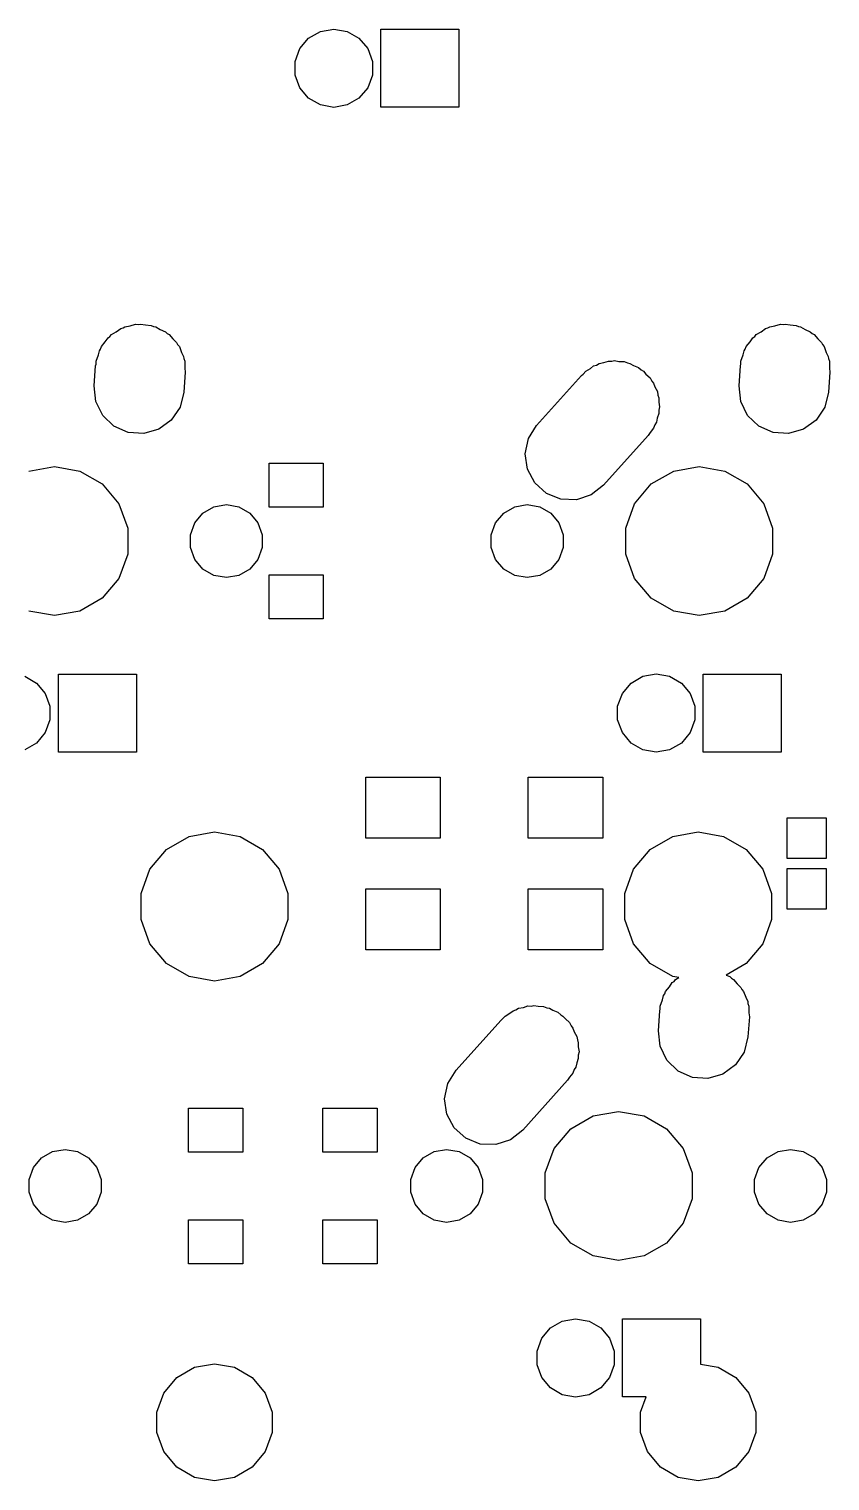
# Model space of a CAD drawing. Extents: x 50 to 349, y -142 to -48.
# Drawn here: x 194.51 to 218.18, y -142.07 to -99.17 of the extents above; entities that cross this region are included whole.
import ezdxf

# ---------------------------------------------------------------- set-up
doc = ezdxf.new("R2010")
doc.units = 0
doc.header["$MEASUREMENT"] = 0
doc.layers.add('BLACK', color=7, linetype='CONTINUOUS')

msp = doc.modelspace()

# ---------------------------------------------------------------- linework, layer by layer
at = {"layer": 'Black'}
for p, q in [((202.516, -99.7515), (202.774, -99.4438)), ((202.774, -99.4438), (203.122, -99.2429)), ((203.122, -99.2429), (203.517, -99.1731)), ((203.517, -99.1731), (203.913, -99.2429)), ((203.913, -99.2429), (204.261, -99.4438)), ((204.261, -99.4438), (204.519, -99.7515)), ((204.905, -101.483), (204.905, -99.1775)), ((204.905, -99.1775), (207.21, -99.1775)), ((207.21, -99.1775), (207.21, -101.483)), ((202.378, -100.129), (202.516, -99.7515)), ((204.519, -99.7515), (204.657, -100.129)), ((202.378, -100.531), (202.378, -100.129)), ((204.657, -100.129), (204.657, -100.531)), ((202.516, -100.908), (202.378, -100.531)), ((204.657, -100.531), (204.519, -100.908)), ((202.774, -101.216), (202.516, -100.908)), ((203.122, -101.417), (202.774, -101.216)), ((204.261, -101.216), (203.913, -101.417)), ((204.519, -100.908), (204.261, -101.216)), ((203.517, -101.487), (203.122, -101.417)), ((203.913, -101.417), (203.517, -101.487)), ((207.21, -101.483), (204.905, -101.483)), ((197.09, -108.119), (197.221, -108.023)), ((197.221, -108.023), (197.289, -108.004)), ((197.289, -108.004), (197.348, -107.97)), ((197.348, -107.97), (197.499, -107.943)), ((197.499, -107.943), (197.663, -107.896)), ((197.663, -107.896), (197.738, -107.901)), ((197.738, -107.901), (197.802, -107.89)), ((197.802, -107.89), (197.951, -107.916)), ((197.951, -107.916), (198.122, -107.928)), ((198.122, -107.928), (198.191, -107.958)), ((198.191, -107.958), (198.257, -107.97)), ((198.257, -107.97), (198.391, -108.047)), ((198.391, -108.047), (198.543, -108.115)), ((216.14, -108.119), (216.271, -108.023)), ((216.271, -108.023), (216.339, -108.004)), ((216.339, -108.004), (216.398, -107.97)), ((216.398, -107.97), (216.549, -107.943)), ((216.549, -107.943), (216.713, -107.896)), ((216.713, -107.896), (216.788, -107.901)), ((216.788, -107.901), (216.852, -107.89)), ((216.852, -107.89), (217.001, -107.916)), ((217.001, -107.916), (217.172, -107.928)), ((217.172, -107.928), (217.241, -107.958)), ((217.241, -107.958), (217.307, -107.97)), ((217.307, -107.97), (217.441, -108.047)), ((217.441, -108.047), (217.593, -108.115)), ((196.651, -108.555), (196.766, -108.417)), ((196.766, -108.417), (196.849, -108.294)), ((196.849, -108.294), (196.901, -108.256)), ((196.901, -108.256), (196.948, -108.201)), ((196.948, -108.201), (197.09, -108.119)), ((198.543, -108.115), (198.595, -108.165)), ((198.595, -108.165), (198.657, -108.201)), ((198.657, -108.201), (198.763, -108.327)), ((198.763, -108.327), (198.874, -108.434)), ((198.874, -108.434), (198.904, -108.495)), ((198.904, -108.495), (198.954, -108.555)), ((215.701, -108.555), (215.816, -108.417)), ((215.816, -108.417), (215.899, -108.294)), ((215.899, -108.294), (215.951, -108.256)), ((215.951, -108.256), (215.998, -108.201)), ((215.998, -108.201), (216.14, -108.119)), ((217.593, -108.115), (217.645, -108.165)), ((217.645, -108.165), (217.707, -108.201)), ((217.707, -108.201), (217.813, -108.327)), ((217.813, -108.327), (217.924, -108.434)), ((217.924, -108.434), (217.954, -108.495)), ((217.954, -108.495), (218.004, -108.555)), ((196.493, -108.989), (196.561, -108.802)), ((196.561, -108.802), (196.592, -108.676)), ((196.592, -108.676), (196.624, -108.629)), ((196.624, -108.629), (196.651, -108.555)), ((198.954, -108.555), (199.016, -108.724)), ((199.016, -108.724), (199.076, -108.847)), ((199.076, -108.847), (199.083, -108.907)), ((199.083, -108.907), (199.112, -108.989)), ((215.543, -108.989), (215.611, -108.802)), ((215.611, -108.802), (215.642, -108.676)), ((215.642, -108.676), (215.674, -108.629)), ((215.674, -108.629), (215.701, -108.555)), ((218.004, -108.555), (218.066, -108.724)), ((218.066, -108.724), (218.126, -108.847)), ((218.126, -108.847), (218.133, -108.907)), ((218.133, -108.907), (218.162, -108.989)), ((196.44, -109.715), (196.481, -109.123)), ((196.481, -109.123), (196.493, -109.076)), ((196.493, -109.076), (196.493, -108.989)), ((199.125, -109.305), (199.084, -109.897)), ((199.112, -108.989), (199.112, -109.188)), ((199.112, -109.188), (199.125, -109.305)), ((210.832, -109.409), (210.886, -109.366)), ((210.886, -109.366), (210.958, -109.281)), ((210.958, -109.281), (211.098, -109.2)), ((211.098, -109.2), (211.194, -109.125)), ((211.194, -109.125), (211.273, -109.099)), ((211.273, -109.099), (211.358, -109.05)), ((211.358, -109.05), (211.498, -109.025)), ((211.498, -109.025), (211.632, -108.982)), ((211.632, -108.982), (211.728, -108.985)), ((211.728, -108.985), (211.812, -108.97)), ((211.812, -108.97), (211.936, -108.992)), ((211.936, -108.992), (212.092, -108.997)), ((212.092, -108.997), (212.19, -109.037)), ((212.19, -109.037), (212.267, -109.05)), ((212.267, -109.05), (212.367, -109.108)), ((212.367, -109.108), (212.519, -109.169)), ((212.519, -109.169), (212.602, -109.243)), ((212.602, -109.243), (212.667, -109.281)), ((212.667, -109.281), (212.739, -109.366)), ((212.739, -109.366), (212.861, -109.476)), ((215.49, -109.715), (215.531, -109.123)), ((215.531, -109.123), (215.543, -109.076)), ((215.543, -109.076), (215.543, -108.989)), ((218.175, -109.305), (218.134, -109.897)), ((218.162, -108.989), (218.162, -109.188)), ((218.162, -109.188), (218.175, -109.305)), ((196.489, -110.173), (196.44, -109.715)), ((209.51, -110.882), (210.832, -109.409)), ((212.861, -109.476), (212.914, -109.575)), ((212.914, -109.575), (212.964, -109.635)), ((212.964, -109.635), (213.004, -109.743)), ((213.004, -109.743), (213.078, -109.882)), ((215.539, -110.173), (215.49, -109.715)), ((196.691, -110.586), (196.489, -110.173)), ((199.084, -109.897), (198.973, -110.344)), ((213.078, -109.882), (213.093, -109.988)), ((213.093, -109.988), (213.122, -110.069)), ((213.122, -110.069), (213.122, -110.195)), ((213.122, -110.195), (213.143, -110.337)), ((215.741, -110.586), (215.539, -110.173)), ((218.134, -109.897), (218.023, -110.344)), ((197.022, -110.905), (196.691, -110.586)), ((198.973, -110.344), (198.716, -110.726)), ((213.122, -110.531), (213.074, -110.665)), ((213.143, -110.337), (213.122, -110.434)), ((213.122, -110.434), (213.122, -110.531)), ((216.072, -110.905), (215.741, -110.586)), ((218.023, -110.344), (217.766, -110.726)), ((197.443, -111.092), (197.022, -110.905)), ((197.902, -111.124), (197.443, -111.092)), ((198.344, -110.997), (197.902, -111.124)), ((198.716, -110.726), (198.344, -110.997)), ((209.267, -111.272), (209.51, -110.882)), ((212.86, -111.09), (212.805, -111.178)), ((212.964, -110.965), (212.86, -111.09)), ((213.002, -110.861), (212.964, -110.965)), ((213.048, -110.788), (213.002, -110.861)), ((213.074, -110.665), (213.048, -110.788)), ((216.493, -111.092), (216.072, -110.905)), ((216.952, -111.124), (216.493, -111.092)), ((217.394, -110.997), (216.952, -111.124)), ((217.766, -110.726), (217.394, -110.997)), ((209.172, -111.723), (209.267, -111.272)), ((212.805, -111.178), (211.483, -112.651)), ((209.237, -112.178), (209.172, -111.723)), ((194.509, -112.231), (195.262, -112.098)), ((195.262, -112.098), (196.016, -112.231)), ((196.016, -112.231), (196.678, -112.613)), ((201.606, -113.3), (201.606, -112)), ((201.606, -112), (203.206, -112)), ((203.206, -112), (203.206, -113.3)), ((209.454, -112.584), (209.237, -112.178)), ((212.897, -112.613), (213.559, -112.231)), ((213.559, -112.231), (214.312, -112.098)), ((214.312, -112.098), (215.066, -112.231)), ((215.066, -112.231), (215.728, -112.613)), ((196.678, -112.613), (197.17, -113.199)), ((209.796, -112.891), (209.454, -112.584)), ((211.483, -112.651), (211.121, -112.935)), ((212.405, -113.199), (212.897, -112.613)), ((215.728, -112.613), (216.22, -113.199)), ((197.17, -113.199), (197.431, -113.918)), ((199.973, -113.286), (200.343, -113.221)), ((200.343, -113.221), (200.712, -113.286)), ((208.863, -113.286), (209.232, -113.221)), ((209.232, -113.221), (209.602, -113.286)), ((210.223, -113.063), (209.796, -112.891)), ((210.683, -113.078), (210.223, -113.063)), ((211.121, -112.935), (210.683, -113.078)), ((212.144, -113.918), (212.405, -113.199)), ((216.22, -113.199), (216.481, -113.918)), ((199.408, -113.76), (199.649, -113.473)), ((199.649, -113.473), (199.973, -113.286)), ((200.712, -113.286), (201.036, -113.473)), ((201.036, -113.473), (201.277, -113.76)), ((203.206, -113.3), (201.606, -113.3)), ((208.298, -113.76), (208.539, -113.473)), ((208.539, -113.473), (208.863, -113.286)), ((209.602, -113.286), (209.926, -113.473)), ((209.926, -113.473), (210.167, -113.76)), ((197.431, -113.918), (197.431, -114.682)), ((199.28, -114.113), (199.408, -113.76)), ((201.277, -113.76), (201.405, -114.113)), ((208.17, -114.113), (208.298, -113.76)), ((210.167, -113.76), (210.295, -114.113)), ((212.144, -114.682), (212.144, -113.918)), ((216.481, -113.918), (216.481, -114.682)), ((199.28, -114.487), (199.28, -114.113)), ((199.408, -114.84), (199.28, -114.487)), ((201.405, -114.487), (201.277, -114.84)), ((201.405, -114.113), (201.405, -114.487)), ((208.17, -114.487), (208.17, -114.113)), ((208.298, -114.84), (208.17, -114.487)), ((210.295, -114.487), (210.167, -114.84)), ((210.295, -114.113), (210.295, -114.487)), ((197.431, -114.682), (197.17, -115.401)), ((199.649, -115.127), (199.408, -114.84)), ((201.277, -114.84), (201.036, -115.127)), ((208.539, -115.127), (208.298, -114.84)), ((210.167, -114.84), (209.926, -115.127)), ((212.405, -115.401), (212.144, -114.682)), ((216.481, -114.682), (216.22, -115.401)), ((199.973, -115.314), (199.649, -115.127)), ((200.343, -115.379), (199.973, -115.314)), ((200.712, -115.314), (200.343, -115.379)), ((201.036, -115.127), (200.712, -115.314)), ((201.606, -116.6), (201.606, -115.3)), ((201.606, -115.3), (203.206, -115.3)), ((203.206, -115.3), (203.206, -116.6)), ((208.863, -115.314), (208.539, -115.127)), ((209.232, -115.379), (208.863, -115.314)), ((209.602, -115.314), (209.232, -115.379)), ((209.926, -115.127), (209.602, -115.314)), ((197.17, -115.401), (196.678, -115.987)), ((212.897, -115.987), (212.405, -115.401)), ((216.22, -115.401), (215.728, -115.987)), ((196.678, -115.987), (196.016, -116.369)), ((213.559, -116.369), (212.897, -115.987)), ((215.728, -115.987), (215.066, -116.369)), ((195.262, -116.502), (194.509, -116.369)), ((196.016, -116.369), (195.262, -116.502)), ((203.206, -116.6), (201.606, -116.6)), ((214.312, -116.502), (213.559, -116.369)), ((215.066, -116.369), (214.312, -116.502)), ((194.388, -118.293), (194.736, -118.494)), ((195.38, -120.532), (195.38, -118.227)), ((195.38, -118.227), (197.685, -118.227)), ((197.685, -118.227), (197.685, -120.532)), ((212.299, -118.494), (212.647, -118.293)), ((212.647, -118.293), (213.042, -118.223)), ((213.042, -118.223), (213.438, -118.293)), ((213.438, -118.293), (213.786, -118.494)), ((214.43, -120.532), (214.43, -118.227)), ((214.43, -118.227), (216.735, -118.227)), ((216.735, -118.227), (216.735, -120.532)), ((194.736, -118.494), (194.994, -118.802)), ((194.994, -118.802), (195.132, -119.179)), ((211.903, -119.179), (212.041, -118.802)), ((212.041, -118.802), (212.299, -118.494)), ((213.786, -118.494), (214.044, -118.802)), ((214.044, -118.802), (214.182, -119.179)), ((195.132, -119.179), (195.132, -119.581)), ((211.903, -119.581), (211.903, -119.179)), ((214.182, -119.179), (214.182, -119.581)), ((195.132, -119.581), (194.994, -119.958)), ((212.041, -119.958), (211.903, -119.581)), ((214.182, -119.581), (214.044, -119.958)), ((194.994, -119.958), (194.736, -120.266)), ((212.299, -120.266), (212.041, -119.958)), ((214.044, -119.958), (213.786, -120.266)), ((194.736, -120.266), (194.388, -120.467)), ((212.647, -120.467), (212.299, -120.266)), ((213.042, -120.537), (212.647, -120.467)), ((213.438, -120.467), (213.042, -120.537)), ((213.786, -120.266), (213.438, -120.467)), ((197.685, -120.532), (195.38, -120.532)), ((216.735, -120.532), (214.43, -120.532)), ((204.462, -123.075), (204.462, -121.275)), ((204.462, -121.275), (206.662, -121.275)), ((206.662, -121.275), (206.662, -123.075)), ((209.262, -123.075), (209.262, -121.275)), ((209.262, -121.275), (211.462, -121.275)), ((211.462, -121.275), (211.462, -123.075)), ((216.912, -123.675), (216.912, -122.475)), ((216.912, -122.475), (218.062, -122.475)), ((218.062, -122.475), (218.062, -123.675)), ((198.578, -123.408), (199.24, -123.026)), ((199.24, -123.026), (199.993, -122.893)), ((199.993, -122.893), (200.746, -123.026)), ((200.746, -123.026), (201.409, -123.408)), ((206.662, -123.075), (204.462, -123.075)), ((211.462, -123.075), (209.262, -123.075)), ((212.865, -123.408), (213.528, -123.026)), ((213.528, -123.026), (214.281, -122.893)), ((214.281, -122.893), (215.034, -123.026)), ((215.034, -123.026), (215.696, -123.408)), ((198.086, -123.994), (198.578, -123.408)), ((201.409, -123.408), (201.9, -123.994)), ((212.374, -123.994), (212.865, -123.408)), ((215.696, -123.408), (216.188, -123.994)), ((218.062, -123.675), (216.912, -123.675)), ((197.824, -124.713), (198.086, -123.994)), ((201.9, -123.994), (202.162, -124.713)), ((212.112, -124.713), (212.374, -123.994)), ((216.188, -123.994), (216.45, -124.713)), ((216.912, -125.175), (216.912, -123.975)), ((216.912, -123.975), (218.062, -123.975)), ((218.062, -123.975), (218.062, -125.175)), ((197.824, -125.477), (197.824, -124.713)), ((202.162, -124.713), (202.162, -125.477)), ((204.462, -126.375), (204.462, -124.575)), ((204.462, -124.575), (206.662, -124.575)), ((206.662, -124.575), (206.662, -126.375)), ((209.262, -126.375), (209.262, -124.575)), ((209.262, -124.575), (211.462, -124.575)), ((211.462, -124.575), (211.462, -126.375)), ((212.112, -125.477), (212.112, -124.713)), ((216.45, -124.713), (216.45, -125.477)), ((218.062, -125.175), (216.912, -125.175)), ((198.086, -126.196), (197.824, -125.477)), ((202.162, -125.477), (201.9, -126.196)), ((212.374, -126.196), (212.112, -125.477)), ((216.45, -125.477), (216.188, -126.196)), ((198.578, -126.782), (198.086, -126.196)), ((201.9, -126.196), (201.409, -126.782)), ((206.662, -126.375), (204.462, -126.375)), ((211.462, -126.375), (209.262, -126.375)), ((212.865, -126.782), (212.374, -126.196)), ((216.188, -126.196), (215.696, -126.782)), ((199.24, -127.164), (198.578, -126.782)), ((201.409, -126.782), (200.746, -127.164)), ((213.528, -127.164), (212.865, -126.782)), ((215.696, -126.782), (215.111, -127.12)), ((199.993, -127.297), (199.24, -127.164)), ((200.746, -127.164), (199.993, -127.297)), ((213.435, -127.467), (213.518, -127.344)), ((213.518, -127.344), (213.57, -127.306)), ((213.71, -127.197), (213.528, -127.164)), ((213.57, -127.306), (213.616, -127.251)), ((213.616, -127.251), (213.71, -127.197)), ((215.111, -127.12), (215.212, -127.165)), ((215.212, -127.165), (215.264, -127.215)), ((215.264, -127.215), (215.326, -127.251)), ((215.326, -127.251), (215.432, -127.377)), ((215.432, -127.377), (215.543, -127.484)), ((213.229, -127.852), (213.261, -127.726)), ((213.261, -127.726), (213.292, -127.679)), ((213.292, -127.679), (213.319, -127.605)), ((213.319, -127.605), (213.435, -127.467)), ((215.543, -127.484), (215.573, -127.545)), ((215.573, -127.545), (215.623, -127.605)), ((215.623, -127.605), (215.685, -127.774)), ((215.685, -127.774), (215.745, -127.897)), ((208.717, -128.25), (208.813, -128.175)), ((208.813, -128.175), (208.892, -128.149)), ((208.892, -128.149), (208.976, -128.1)), ((208.976, -128.1), (209.117, -128.075)), ((209.117, -128.075), (209.25, -128.032)), ((209.25, -128.032), (209.347, -128.035)), ((209.347, -128.035), (209.431, -128.02)), ((209.431, -128.02), (209.555, -128.042)), ((209.555, -128.042), (209.71, -128.047)), ((209.71, -128.047), (209.809, -128.087)), ((209.809, -128.087), (209.886, -128.1)), ((209.886, -128.1), (209.986, -128.158)), ((209.986, -128.158), (210.137, -128.219)), ((210.137, -128.219), (210.22, -128.293)), ((213.109, -128.765), (213.15, -128.173)), ((213.15, -128.173), (213.161, -128.126)), ((213.161, -128.039), (213.229, -127.852)), ((213.161, -128.126), (213.161, -128.039)), ((215.745, -127.897), (215.751, -127.957)), ((215.751, -127.957), (215.781, -128.039)), ((215.781, -128.039), (215.781, -128.238)), ((215.781, -128.238), (215.794, -128.355)), ((207.129, -129.932), (208.451, -128.459)), ((208.451, -128.459), (208.505, -128.416)), ((208.505, -128.416), (208.576, -128.331)), ((208.576, -128.331), (208.717, -128.25)), ((210.22, -128.293), (210.286, -128.331)), ((210.286, -128.331), (210.358, -128.416)), ((210.358, -128.416), (210.48, -128.526)), ((210.48, -128.526), (210.533, -128.625)), ((210.533, -128.625), (210.583, -128.685)), ((215.794, -128.355), (215.753, -128.947)), ((210.583, -128.685), (210.622, -128.793)), ((210.622, -128.793), (210.697, -128.932)), ((210.697, -128.932), (210.712, -129.038)), ((210.712, -129.038), (210.741, -129.119)), ((213.158, -129.223), (213.109, -128.765)), ((215.753, -128.947), (215.642, -129.394)), ((210.741, -129.119), (210.741, -129.245)), ((210.741, -129.245), (210.761, -129.387)), ((210.761, -129.387), (210.741, -129.484)), ((210.741, -129.484), (210.741, -129.581)), ((213.36, -129.636), (213.158, -129.223)), ((215.642, -129.394), (215.385, -129.776)), ((206.886, -130.322), (207.129, -129.932)), ((210.621, -129.911), (210.583, -130.015)), ((210.667, -129.838), (210.621, -129.911)), ((210.692, -129.715), (210.667, -129.838)), ((210.741, -129.581), (210.692, -129.715)), ((213.691, -129.955), (213.36, -129.636)), ((214.112, -130.142), (213.691, -129.955)), ((215.385, -129.776), (215.013, -130.047)), ((206.791, -130.773), (206.886, -130.322)), ((210.423, -130.228), (209.102, -131.701)), ((210.479, -130.14), (210.423, -130.228)), ((210.583, -130.015), (210.479, -130.14)), ((214.571, -130.174), (214.112, -130.142)), ((215.013, -130.047), (214.571, -130.174)), ((206.856, -131.228), (206.791, -130.773)), ((199.225, -132.35), (199.225, -131.05)), ((199.225, -131.05), (200.825, -131.05)), ((200.825, -131.05), (200.825, -132.35)), ((203.194, -132.35), (203.194, -131.05)), ((203.194, -131.05), (204.794, -131.05)), ((204.794, -131.05), (204.794, -132.35)), ((207.073, -131.634), (206.856, -131.228)), ((211.178, -131.281), (211.931, -131.148)), ((211.931, -131.148), (212.684, -131.281)), ((207.415, -131.941), (207.073, -131.634)), ((210.024, -132.249), (210.516, -131.663)), ((210.516, -131.663), (211.178, -131.281)), ((212.684, -131.281), (213.347, -131.663)), ((213.347, -131.663), (213.838, -132.249)), ((207.842, -132.113), (207.415, -131.941)), ((208.739, -131.985), (208.302, -132.128)), ((209.102, -131.701), (208.739, -131.985)), ((194.645, -132.81), (194.886, -132.523)), ((194.886, -132.523), (195.211, -132.336)), ((195.211, -132.336), (195.58, -132.271)), ((195.58, -132.271), (195.949, -132.336)), ((195.949, -132.336), (196.274, -132.523)), ((196.274, -132.523), (196.515, -132.81)), ((200.825, -132.35), (199.225, -132.35)), ((204.794, -132.35), (203.194, -132.35)), ((205.917, -132.81), (206.158, -132.523)), ((206.158, -132.523), (206.482, -132.336)), ((206.482, -132.336), (206.851, -132.271)), ((206.851, -132.271), (207.22, -132.336)), ((207.22, -132.336), (207.545, -132.523)), ((207.545, -132.523), (207.786, -132.81)), ((208.302, -132.128), (207.842, -132.113)), ((209.762, -132.968), (210.024, -132.249)), ((213.838, -132.249), (214.1, -132.968)), ((216.077, -132.81), (216.318, -132.523)), ((216.318, -132.523), (216.642, -132.336)), ((216.642, -132.336), (217.011, -132.271)), ((217.011, -132.271), (217.38, -132.336)), ((217.38, -132.336), (217.705, -132.523)), ((217.705, -132.523), (217.946, -132.81)), ((194.517, -133.163), (194.645, -132.81)), ((196.515, -132.81), (196.643, -133.163)), ((205.789, -133.163), (205.917, -132.81)), ((207.786, -132.81), (207.914, -133.163)), ((215.949, -133.163), (216.077, -132.81)), ((217.946, -132.81), (218.074, -133.163)), ((194.517, -133.537), (194.517, -133.163)), ((196.643, -133.163), (196.643, -133.537)), ((205.789, -133.537), (205.789, -133.163)), ((207.914, -133.163), (207.914, -133.537)), ((209.762, -133.732), (209.762, -132.968)), ((214.1, -132.968), (214.1, -133.732)), ((215.949, -133.537), (215.949, -133.163)), ((218.074, -133.163), (218.074, -133.537)), ((194.645, -133.89), (194.517, -133.537)), ((196.643, -133.537), (196.515, -133.89)), ((205.917, -133.89), (205.789, -133.537)), ((207.914, -133.537), (207.786, -133.89)), ((210.024, -134.451), (209.762, -133.732)), ((214.1, -133.732), (213.838, -134.451)), ((216.077, -133.89), (215.949, -133.537)), ((218.074, -133.537), (217.946, -133.89)), ((194.886, -134.177), (194.645, -133.89)), ((195.211, -134.364), (194.886, -134.177)), ((196.274, -134.177), (195.949, -134.364)), ((196.515, -133.89), (196.274, -134.177)), ((206.158, -134.177), (205.917, -133.89)), ((206.482, -134.364), (206.158, -134.177)), ((207.545, -134.177), (207.22, -134.364)), ((207.786, -133.89), (207.545, -134.177)), ((216.318, -134.177), (216.077, -133.89)), ((216.642, -134.364), (216.318, -134.177)), ((217.705, -134.177), (217.38, -134.364)), ((217.946, -133.89), (217.705, -134.177)), ((195.58, -134.429), (195.211, -134.364)), ((195.949, -134.364), (195.58, -134.429)), ((199.225, -135.65), (199.225, -134.35)), ((199.225, -134.35), (200.825, -134.35)), ((200.825, -134.35), (200.825, -135.65)), ((203.194, -135.65), (203.194, -134.35)), ((203.194, -134.35), (204.794, -134.35)), ((204.794, -134.35), (204.794, -135.65)), ((206.851, -134.429), (206.482, -134.364)), ((207.22, -134.364), (206.851, -134.429)), ((210.516, -135.037), (210.024, -134.451)), ((213.838, -134.451), (213.347, -135.037)), ((217.011, -134.429), (216.642, -134.364)), ((217.38, -134.364), (217.011, -134.429)), ((211.178, -135.419), (210.516, -135.037)), ((213.347, -135.037), (212.684, -135.419)), ((211.931, -135.552), (211.178, -135.419)), ((212.684, -135.419), (211.931, -135.552)), ((200.825, -135.65), (199.225, -135.65)), ((204.794, -135.65), (203.194, -135.65)), ((209.659, -137.852), (209.918, -137.544)), ((209.918, -137.544), (210.266, -137.343)), ((210.266, -137.343), (210.661, -137.273)), ((210.661, -137.273), (211.057, -137.343)), ((211.057, -137.343), (211.405, -137.544)), ((211.405, -137.544), (211.663, -137.852)), ((212.049, -139.582), (212.049, -137.278)), ((212.049, -137.278), (214.354, -137.278)), ((214.354, -137.278), (214.354, -138.617)), ((209.522, -138.229), (209.659, -137.852)), ((211.663, -137.852), (211.801, -138.229)), ((209.522, -138.631), (209.522, -138.229)), ((211.801, -138.229), (211.801, -138.631)), ((198.881, -139.009), (199.401, -138.709)), ((199.401, -138.709), (199.993, -138.604)), ((199.993, -138.604), (200.585, -138.709)), ((200.585, -138.709), (201.106, -139.009)), ((209.659, -139.008), (209.522, -138.631)), ((211.801, -138.631), (211.663, -139.008)), ((214.354, -138.617), (214.873, -138.709)), ((214.873, -138.709), (215.393, -139.009)), ((198.495, -139.47), (198.881, -139.009)), ((201.106, -139.009), (201.492, -139.47)), ((209.918, -139.316), (209.659, -139.008)), ((210.266, -139.517), (209.918, -139.316)), ((211.405, -139.316), (211.057, -139.517)), ((211.663, -139.008), (211.405, -139.316)), ((215.393, -139.009), (215.779, -139.47)), ((198.289, -140.034), (198.495, -139.47)), ((201.492, -139.47), (201.698, -140.034)), ((210.661, -139.587), (210.266, -139.517)), ((211.057, -139.517), (210.661, -139.587)), ((212.741, -139.582), (212.049, -139.582)), ((212.576, -140.034), (212.741, -139.582)), ((215.779, -139.47), (215.985, -140.034)), ((198.289, -140.636), (198.289, -140.034)), ((201.698, -140.034), (201.698, -140.636)), ((212.576, -140.636), (212.576, -140.034)), ((215.985, -140.034), (215.985, -140.636)), ((198.495, -141.2), (198.289, -140.636)), ((201.698, -140.636), (201.492, -141.2)), ((212.782, -141.2), (212.576, -140.636)), ((215.985, -140.636), (215.779, -141.2)), ((198.881, -141.661), (198.495, -141.2)), ((201.492, -141.2), (201.106, -141.661)), ((213.168, -141.661), (212.782, -141.2)), ((215.779, -141.2), (215.393, -141.661)), ((199.401, -141.961), (198.881, -141.661)), ((199.993, -142.066), (199.401, -141.961)), ((200.585, -141.961), (199.993, -142.066)), ((201.106, -141.661), (200.585, -141.961)), ((213.689, -141.961), (213.168, -141.661)), ((214.281, -142.066), (213.689, -141.961)), ((214.873, -141.961), (214.281, -142.066)), ((215.393, -141.661), (214.873, -141.961))]:
    msp.add_line(p, q, dxfattribs=at)

doc.saveas('drawing.dxf')
